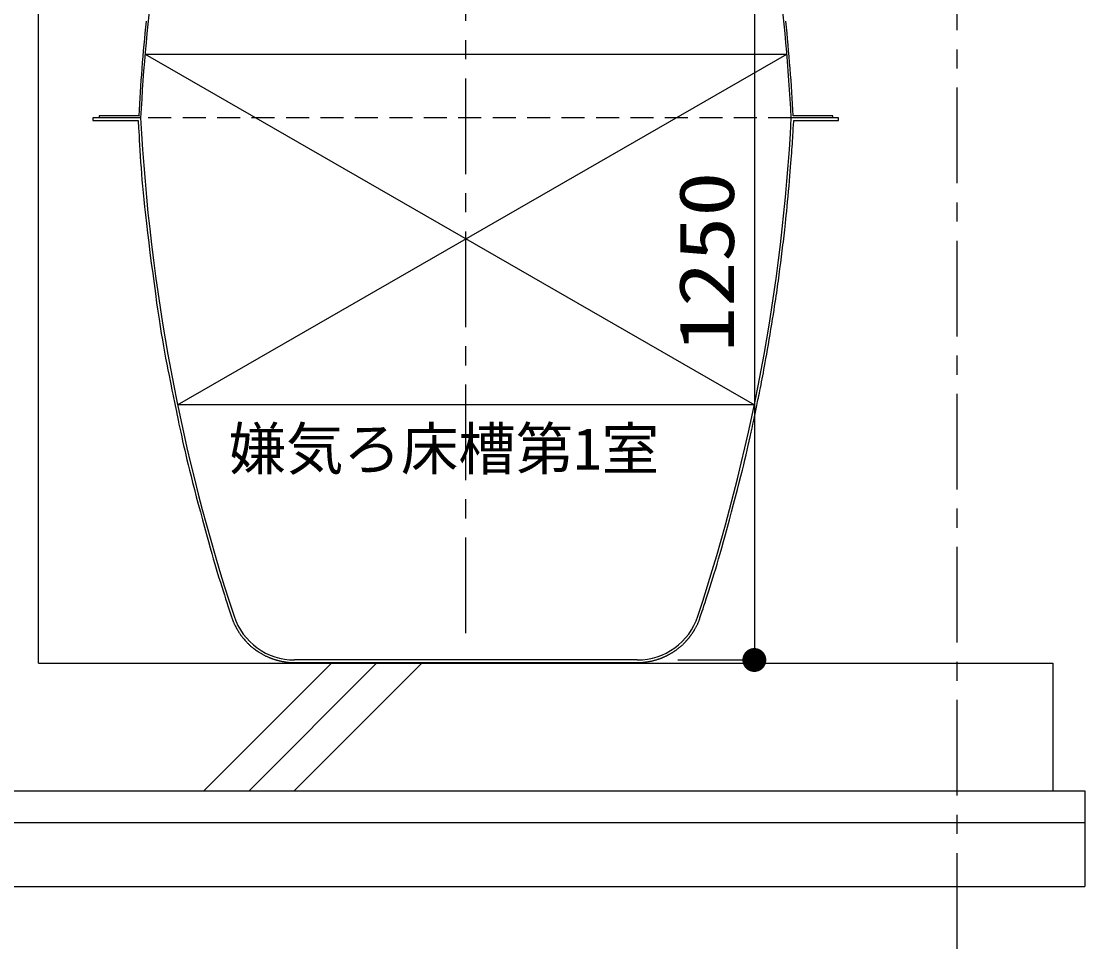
# Model space of a CAD drawing. Units: millimetres, scale not verified. Extents: x -24028 to 8910, y -6308 to 6308.
# Drawn here: x 1183 to 2850, y -3962 to -2508 of the extents above; entities that cross this region are included whole.
import ezdxf
from ezdxf.enums import TextEntityAlignment as Align

# ---------------------------------------------------------------- set-up
doc = ezdxf.new("R2010")
doc.units = ezdxf.units.MM
doc.header["$LTSCALE"] = 30
doc.linetypes.add('CHAIN1', pattern=[8, 5, -1, 1, -1])
doc.linetypes.add('DASHED1', pattern=[1.8, 1.2, -0.6])
for name, color, linetype, lineweight in [('0-4_08', 2, 'CHAIN1', 25), ('0-5_空気管', 3, 'Continuous', 25), ('0-C_機器', 2, 'Continuous', 25), ('0-E_00クル-フ-6寸法', 132, 'Continuous', 25)]:
    doc.layers.add(name, color=color, linetype=linetype, lineweight=lineweight)
doc.styles.add('ＭＳ ゴシック', font='')
doc.styles.get('ＭＳ ゴシック').set_extended_font_data('MS Gothic')

msp = doc.modelspace()

# ---------------------------------------------------------------- linework, layer by layer
at = {"layer": '0-4_08'}
msp.add_line((2650.38, -3962.24), (2650.38, -1463.17), dxfattribs=at)
at = {"layer": '0-4_08', "linetype": 'Continuous'}
msp.add_line((1210.38, -3514.53), (1210.38, -1834.54), dxfattribs=at)
at = {"layer": '0-5_空気管', "linetype": 'CHAIN1'}
msp.add_line((1880.37, -3467.68), (1880.37, -1634.54), dxfattribs=at)
at = {"layer": '0-5_空気管'}
for p, q in [((1377.29, -2559.54), (2383.46, -2559.54)), ((1377.29, -2559.54), (2332.44, -3109.53)), ((1428.32, -3109.53), (2383.46, -2559.54)), ((1295.37, -2659.53), (1295.37, -2663.54)), ((1370.37, -2659.53), (1295.37, -2659.53)), ((1305.37, -2656.34), (1305.37, -2659.53)), ((1367.34, -2656.34), (1305.37, -2656.34)), ((1370.37, -2659.53), (1370.37, -2656.34)), ((2464.42, -2659.53), (2390.38, -2659.53)), ((2455.38, -2656.34), (2393.41, -2656.34)), ((2393.7, -2672.28), (2394.17, -2663.54)), ((2394.17, -2663.54), (2464.42, -2663.54)), ((2455.38, -2659.53), (2455.38, -2656.34)), ((2464.42, -2663.54), (2464.42, -2659.53)), ((1420.81, -3092.97), (1424.43, -3110.48)), ((2332.44, -3109.53), (1428.32, -3109.53)), ((2149, -3509.54), (1611.75, -3509.54))]:
    msp.add_line(p, q, dxfattribs=at)
at = {"layer": '0-5_空気管', "linetype": 'DASHED1'}
msp.add_line((2390.38, -2659.53), (1370.38, -2659.53), dxfattribs=at)
at = {"layer": '0-5_空気管'}
for points in [[(1295.37, -2663.54), (1366.58, -2663.54), (1367.25, -2675.98)], [(1367.25, -2675.98), (1367.53, -2681.21), (1367.87, -2687.45), (1368.27, -2694.57), (1368.73, -2702.42), (1369.23, -2710.86), (1369.8, -2719.72), (1370.4, -2728.88), (1371.06, -2738.19), (1371.75, -2747.54), (1372.52, -2757.03), (1373.36, -2766.82), (1374.31, -2777.04), (1375.37, -2787.84), (1376.57, -2799.37), (1377.93, -2811.77), (1379.46, -2825.19), (1381.18, -2839.71), (1383.06, -2855.09), (1385.05, -2871.06), (1387.13, -2887.32), (1389.25, -2903.58), (1391.38, -2919.55), (1393.48, -2934.94), (1395.51, -2949.45), (1397.44, -2962.88), (1399.29, -2975.28), (1401.07, -2986.81), (1402.8, -2997.61), (1404.5, -3007.82), (1406.19, -3017.59), (1407.88, -3027.06), (1409.6, -3036.38), (1411.35, -3045.64), (1413.11, -3054.75), (1414.85, -3063.56), (1416.52, -3071.93), (1418.09, -3079.71), (1419.54, -3086.77), (1420.81, -3092.97)], [(2372.58, -2896.3), (2373.79, -2886.93), (2375, -2877.57), (2375.6, -2872.88), (2376.19, -2868.2), (2376.78, -2863.51), (2377.37, -2858.82), (2377.94, -2854.14), (2378.51, -2849.45), (2379.06, -2844.75), (2379.61, -2839.97), (2380.17, -2835.05), (2380.73, -2829.91), (2381.31, -2824.48), (2381.9, -2818.69), (2382.53, -2812.47), (2383.19, -2805.74), (2383.89, -2798.47), (2384.62, -2790.77), (2385.36, -2782.79), (2386.11, -2774.66), (2386.84, -2766.54), (2387.55, -2758.57), (2388.22, -2750.89), (2388.84, -2743.66), (2389.39, -2736.98), (2389.89, -2730.81), (2390.34, -2725.08), (2390.75, -2719.72), (2391.12, -2714.65), (2391.46, -2709.81), (2391.78, -2705.1), (2392.07, -2700.48), (2392.36, -2695.87), (2392.63, -2691.34), (2392.88, -2686.95), (2393.12, -2682.78), (2393.34, -2678.89), (2393.53, -2675.37), (2393.7, -2672.28)], [(2336.32, -3110.48), (2337.6, -3104.31), (2338.13, -3101.72), (2338.77, -3098.63), (2339.5, -3095.1), (2340.29, -3091.2), (2341.14, -3087.02), (2342.03, -3082.62), (2342.94, -3078.08), (2343.85, -3073.45), (2344.76, -3068.81), (2345.67, -3064.08), (2346.6, -3059.21), (2347.55, -3054.12), (2348.53, -3048.74), (2349.57, -3042.99), (2350.67, -3036.8), (2351.84, -3030.1), (2353.1, -3022.85), (2354.41, -3015.16), (2355.77, -3007.18), (2357.14, -2999.05), (2358.49, -2990.92), (2359.82, -2982.94), (2361.08, -2975.24), (2362.26, -2967.98), (2363.33, -2961.26), (2364.31, -2955.05), (2365.2, -2949.28), (2366.02, -2943.87), (2366.79, -2938.74), (2367.5, -2933.84), (2368.18, -2929.08), (2368.84, -2924.39), (2369.48, -2919.71), (2370.12, -2915.03), (2370.74, -2910.35), (2371.36, -2905.66), (2371.97, -2900.98), (2372.58, -2896.3)], [(1424.43, -3110.48), (1426.36, -3119.81), (1427.16, -3123.73), (1428.14, -3128.42), (1429.25, -3133.76), (1430.49, -3139.65), (1431.83, -3145.97), (1433.25, -3152.61), (1434.74, -3159.48), (1436.27, -3166.44), (1437.84, -3173.45), (1439.45, -3180.55), (1441.16, -3187.86), (1442.97, -3195.5), (1444.92, -3203.56), (1447.05, -3212.15), (1449.36, -3221.39), (1451.91, -3231.37), (1454.7, -3242.16), (1457.69, -3253.59), (1460.82, -3265.45), (1464.02, -3277.52), (1467.26, -3289.58), (1470.46, -3301.41), (1473.57, -3312.81), (1476.53, -3323.55), (1479.3, -3333.48), (1481.89, -3342.65), (1484.34, -3351.15), (1486.66, -3359.12), (1488.89, -3366.64), (1491.06, -3373.83), (1493.2, -3380.79), (1495.33, -3387.64), (1497.48, -3394.44), (1499.61, -3401.13), (1501.69, -3407.61), (1503.68, -3413.75), (1505.55, -3419.47), (1507.24, -3424.66)], [(2332.61, -3128.42), (2333.58, -3123.73), (2336.32, -3110.48)], [(2247.78, -3442.06), (2250.76, -3433.01), (2252.01, -3429.21), (2253.51, -3424.66), (2255.2, -3419.47), (2257.07, -3413.75), (2259.06, -3407.61), (2261.14, -3401.13), (2263.27, -3394.44), (2265.42, -3387.64), (2267.55, -3380.79), (2269.68, -3373.83), (2271.86, -3366.64), (2274.09, -3359.12), (2276.41, -3351.15), (2278.86, -3342.65), (2281.45, -3333.48), (2284.22, -3323.55), (2287.18, -3312.81), (2290.29, -3301.41), (2293.49, -3289.58), (2296.73, -3277.52), (2299.93, -3265.45), (2303.06, -3253.59), (2306.05, -3242.16), (2308.83, -3231.37), (2311.38, -3221.39), (2313.7, -3212.15), (2315.83, -3203.56), (2317.78, -3195.5), (2319.59, -3187.86), (2321.3, -3180.55), (2322.91, -3173.45), (2324.48, -3166.44), (2326.01, -3159.48), (2327.5, -3152.61), (2328.92, -3145.97), (2330.26, -3139.65), (2331.5, -3133.76), (2332.61, -3128.42)], [(1507.24, -3424.66), (1508.73, -3429.21), (1512.97, -3442.06)], [(1512.97, -3442.06), (1513.3, -3443.06), (1513.43, -3443.47), (1513.6, -3443.97), (1513.79, -3444.54), (1514, -3445.17), (1514.24, -3445.84), (1514.49, -3446.54), (1514.75, -3447.27), (1515.03, -3448), (1515.31, -3448.74), (1515.61, -3449.48), (1515.93, -3450.25), (1516.29, -3451.06), (1516.68, -3451.92), (1517.12, -3452.84), (1517.61, -3453.84), (1518.15, -3454.92), (1518.76, -3456.11), (1519.43, -3457.37), (1520.13, -3458.69), (1520.87, -3460.03), (1521.62, -3461.39), (1522.37, -3462.72), (1523.11, -3464.01), (1523.84, -3465.23), (1524.53, -3466.36), (1525.19, -3467.42), (1525.83, -3468.4), (1526.45, -3469.32), (1527.06, -3470.19), (1527.66, -3471.01), (1528.26, -3471.81), (1528.86, -3472.59), (1529.47, -3473.35), (1530.08, -3474.09), (1530.68, -3474.8), (1531.25, -3475.47), (1531.78, -3476.09), (1532.27, -3476.65)], [(2241.34, -3457.49), (2241.85, -3456.54), (2242.35, -3455.59), (2242.81, -3454.68), (2243.25, -3453.79), (2243.67, -3452.92), (2244.06, -3452.07), (2244.43, -3451.23), (2244.79, -3450.4), (2245.13, -3449.57), (2245.45, -3448.75), (2245.77, -3447.92), (2246.07, -3447.11), (2246.35, -3446.32), (2246.61, -3445.56), (2246.86, -3444.85), (2247.07, -3444.21), (2247.26, -3443.65), (2247.78, -3442.06)], [(2226.83, -3478.52), (2227.32, -3477.96), (2227.52, -3477.73), (2227.77, -3477.45), (2228.05, -3477.14), (2228.36, -3476.78), (2228.68, -3476.4), (2229.03, -3476), (2229.38, -3475.59), (2229.74, -3475.16), (2230.09, -3474.73), (2230.45, -3474.29), (2230.81, -3473.85), (2231.17, -3473.38), (2231.54, -3472.89), (2231.91, -3472.39), (2232.31, -3471.85), (2232.72, -3471.28), (2233.15, -3470.68), (2233.59, -3470.06), (2234.03, -3469.42), (2234.47, -3468.78), (2234.9, -3468.15), (2235.31, -3467.55), (2235.69, -3466.98), (2236.05, -3466.45), (2236.36, -3465.97), (2236.65, -3465.53), (2236.92, -3465.11), (2237.18, -3464.69), (2237.45, -3464.25), (2237.74, -3463.77), (2238.06, -3463.24), (2238.42, -3462.62), (2238.84, -3461.91), (2239.29, -3461.13), (2239.78, -3460.28), (2240.29, -3459.38), (2240.81, -3458.44), (2241.34, -3457.49)], [(1532.27, -3476.65), (1532.7, -3477.14), (1533.92, -3478.52)], [(1533.92, -3478.52), (1534.85, -3479.56), (1535.24, -3480), (1535.71, -3480.53), (1536.24, -3481.12), (1536.84, -3481.77), (1537.48, -3482.47), (1538.16, -3483.2), (1538.88, -3483.94), (1539.62, -3484.69), (1540.37, -3485.43), (1541.15, -3486.16), (1541.95, -3486.9), (1542.8, -3487.65), (1543.7, -3488.41), (1544.66, -3489.2), (1545.68, -3490.01), (1546.78, -3490.86), (1547.97, -3491.75), (1549.22, -3492.66), (1550.51, -3493.58), (1551.81, -3494.49), (1553.11, -3495.39), (1554.37, -3496.25), (1555.59, -3497.06), (1556.72, -3497.8), (1557.75, -3498.47), (1558.71, -3499.07), (1559.61, -3499.61), (1560.46, -3500.11), (1561.29, -3500.58), (1562.12, -3501.03), (1562.97, -3501.47), (1563.87, -3501.92), (1564.82, -3502.38), (1565.81, -3502.85), (1566.83, -3503.33), (1567.85, -3503.8), (1568.86, -3504.26), (1569.84, -3504.7)], [(2209.69, -3494.01), (2210.39, -3493.49), (2211.15, -3492.91), (2211.98, -3492.28), (2212.85, -3491.61), (2213.75, -3490.91), (2214.66, -3490.19), (2215.56, -3489.47), (2216.43, -3488.76), (2217.27, -3488.06), (2218.06, -3487.4), (2218.8, -3486.76), (2219.49, -3486.14), (2220.15, -3485.55), (2220.77, -3484.96), (2221.37, -3484.38), (2221.95, -3483.81), (2222.51, -3483.24), (2223.06, -3482.66), (2223.61, -3482.09), (2224.12, -3481.54), (2224.61, -3481), (2225.06, -3480.5), (2225.47, -3480.05), (2225.82, -3479.65), (2226.83, -3478.52)], [(2184.66, -3507.23), (2185.39, -3506.97), (2186.05, -3506.73), (2186.65, -3506.5), (2187.21, -3506.29), (2187.75, -3506.07), (2188.29, -3505.85), (2188.85, -3505.62), (2189.44, -3505.36), (2190.09, -3505.08), (2190.78, -3504.77), (2191.5, -3504.45), (2192.24, -3504.11), (2192.97, -3503.77), (2193.71, -3503.44), (2194.42, -3503.1), (2195.08, -3502.79), (2195.71, -3502.49), (2196.3, -3502.2), (2196.86, -3501.91), (2197.41, -3501.62), (2197.97, -3501.33), (2198.54, -3501.02), (2199.13, -3500.68), (2199.77, -3500.32), (2200.46, -3499.92), (2201.18, -3499.49), (2201.93, -3499.05), (2202.69, -3498.59), (2203.45, -3498.13), (2204.19, -3497.67), (2204.91, -3497.23), (2205.58, -3496.81), (2206.21, -3496.42), (2206.79, -3496.04), (2207.35, -3495.67), (2207.9, -3495.29), (2208.46, -3494.9), (2209.05, -3494.47), (2209.69, -3494.01)], [(1569.84, -3504.7), (1570.77, -3505.11), (1571.63, -3505.49), (1572.41, -3505.83), (1573.13, -3506.13), (1573.79, -3506.4), (1574.43, -3506.65), (1575.05, -3506.88), (1575.68, -3507.12), (1576.33, -3507.35), (1577.03, -3507.59), (1577.79, -3507.84), (1578.59, -3508.11), (1579.43, -3508.38), (1580.28, -3508.65), (1581.13, -3508.92), (1581.97, -3509.18), (1582.79, -3509.43), (1583.55, -3509.66), (1584.27, -3509.86), (1584.94, -3510.05), (1585.59, -3510.23), (1586.25, -3510.4), (1586.92, -3510.56), (1587.63, -3510.73), (1588.41, -3510.9), (1589.27, -3511.08), (1590.22, -3511.28), (1591.26, -3511.48), (1592.35, -3511.69), (1593.49, -3511.91), (1594.64, -3512.12), (1595.8, -3512.32), (1596.93, -3512.51), (1598.02, -3512.69), (1599.06, -3512.84), (1600.04, -3512.97), (1600.98, -3513.09), (1601.88, -3513.18), (1602.74, -3513.27)], [(1602.74, -3513.27), (1603.59, -3513.34), (1604.41, -3513.39), (1605.23, -3513.43), (1606.05, -3513.47), (1606.85, -3513.49), (1607.62, -3513.51), (1608.36, -3513.52), (1609.05, -3513.53), (1609.67, -3513.53), (1610.21, -3513.54)], [(1610.21, -3513.54), (2150.58, -3513.54), (2151.05, -3513.53), (2151.57, -3513.53), (2152.13, -3513.52), (2152.71, -3513.51), (2153.32, -3513.5), (2153.94, -3513.48), (2154.56, -3513.45), (2155.19, -3513.42), (2155.85, -3513.38), (2156.54, -3513.33), (2157.29, -3513.26), (2158.09, -3513.18), (2158.97, -3513.09), (2159.94, -3512.97), (2161, -3512.84), (2162.13, -3512.69), (2163.32, -3512.53), (2164.54, -3512.35), (2165.78, -3512.16), (2167, -3511.98), (2168.18, -3511.78), (2169.31, -3511.59), (2170.37, -3511.39), (2171.37, -3511.2), (2172.31, -3510.99), (2173.23, -3510.78), (2174.13, -3510.56), (2175.03, -3510.33), (2175.95, -3510.07), (2176.9, -3509.79), (2177.9, -3509.49), (2178.92, -3509.17), (2179.95, -3508.83), (2180.98, -3508.49), (2181.98, -3508.16), (2182.94, -3507.83), (2183.84, -3507.51), (2184.66, -3507.23)]]:
    msp.add_lwpolyline(points, dxfattribs=at)
for centre, radius, start, end in [((4366.26, -2816.54), 3000, 168.01242, 177), ((-605.51, -2816.54), 3000, 2.99998, 11.98755), ((4366.26, -2816.54), 3003.2, 174.10699, 176.94209), ((-605.51, -2816.54), 3003.2, 3.05789, 5.89299), ((4366.26, -2502.53), 3000, 183, 198.226), ((-605.51, -2502.53), 3000, 341.77399, 357), ((1611.75, -3409.54), 100, 198.226, 270), ((2149, -3409.54), 100, 270, 341.77399)]:
    msp.add_arc(centre, radius, start, end, dxfattribs=at)
at = {"layer": '0-C_機器'}
for p, q in [((1210.38, -3514.53), (2800.38, -3514.53)), ((1469.58, -3714.53), (1669.58, -3514.53)), ((1540.29, -3714.53), (1740.29, -3514.53)), ((1611, -3714.53), (1811, -3514.53)), ((2800.38, -3514.53), (2800.38, -3714.53)), ((910.37, -3714.53), (2850.38, -3714.53)), ((2850.38, -3714.53), (2850.38, -3864.54)), ((910.37, -3764.53), (2850.38, -3764.53)), ((910.37, -3864.54), (2850.38, -3864.54))]:
    msp.add_line(p, q, dxfattribs=at)
at = {"layer": '0-E_00クル-フ-6寸法', "color": 4}
for p in [(2332.44, -2259.54), (2212.44, -3509.54)]:
    msp.add_line(p, (2332.44, -3509.54), dxfattribs=at)
at = {"layer": '0-E_00クル-フ-6寸法'}
for points in [[(2332.44, -3509.54), (2315.47, -3501.55), (2316.6, -3499.49)], [(2332.44, -3509.54), (2316.6, -3499.49), (2317.99, -3497.58)], [(2332.44, -3509.54), (2317.99, -3497.58), (2319.6, -3495.87)], [(2332.44, -3509.54), (2319.6, -3495.87), (2321.41, -3494.37)], [(2332.44, -3509.54), (2321.41, -3494.37), (2323.4, -3493.11)], [(2332.44, -3509.54), (2323.4, -3493.11), (2325.53, -3492.1)], [(2332.44, -3509.54), (2325.53, -3492.1), (2327.77, -3491.38)], [(2332.44, -3509.54), (2327.77, -3491.38), (2330.09, -3490.93)], [(2332.44, -3509.54), (2330.09, -3490.93), (2332.44, -3490.79)], [(2332.44, -3509.54), (2332.44, -3490.79), (2334.79, -3490.93)], [(2332.44, -3509.54), (2334.79, -3490.93), (2337.1, -3491.38)], [(2332.44, -3509.54), (2337.1, -3491.38), (2339.34, -3492.1)], [(2332.44, -3509.54), (2339.34, -3492.1), (2341.47, -3493.11)], [(2332.44, -3509.54), (2341.47, -3493.11), (2343.46, -3494.37)], [(2332.44, -3509.54), (2343.46, -3494.37), (2345.27, -3495.87)], [(2332.44, -3509.54), (2345.27, -3495.87), (2346.88, -3497.58)], [(2332.44, -3509.54), (2346.88, -3497.58), (2348.27, -3499.49)], [(2332.44, -3509.54), (2348.27, -3499.49), (2349.4, -3501.55)], [(2332.44, -3509.54), (2313.72, -3508.36), (2314.02, -3506.02)], [(2332.44, -3509.54), (2313.72, -3510.71), (2313.72, -3508.36)], [(2332.44, -3509.54), (2314.02, -3513.05), (2313.72, -3510.71)], [(2332.44, -3509.54), (2314.02, -3506.02), (2314.6, -3503.74)], [(2332.44, -3509.54), (2314.6, -3515.33), (2314.02, -3513.05)], [(2332.44, -3509.54), (2314.6, -3503.74), (2315.47, -3501.55)], [(2332.44, -3509.54), (2315.47, -3517.52), (2314.6, -3515.33)], [(2332.44, -3509.54), (2316.6, -3519.58), (2315.47, -3517.52)], [(2332.44, -3509.54), (2317.99, -3521.49), (2316.6, -3519.58)], [(2332.44, -3509.54), (2319.6, -3523.2), (2317.99, -3521.49)], [(2332.44, -3509.54), (2321.41, -3524.71), (2319.6, -3523.2)], [(2332.44, -3509.54), (2323.4, -3525.97), (2321.41, -3524.71)], [(2332.44, -3509.54), (2325.53, -3526.97), (2323.4, -3525.97)], [(2332.44, -3509.54), (2327.77, -3527.7), (2325.53, -3526.97)], [(2332.44, -3509.54), (2330.09, -3528.14), (2327.77, -3527.7)], [(2332.44, -3509.54), (2332.44, -3528.29), (2330.09, -3528.14)], [(2332.44, -3509.54), (2349.4, -3501.55), (2350.27, -3503.74)], [(2332.44, -3509.54), (2350.27, -3503.74), (2350.85, -3506.02)], [(2332.44, -3509.54), (2350.85, -3506.02), (2351.15, -3508.36)], [(2332.44, -3509.54), (2351.15, -3508.36), (2351.15, -3510.71)], [(2332.44, -3509.54), (2334.79, -3528.14), (2332.44, -3528.29)], [(2332.44, -3509.54), (2337.1, -3527.7), (2334.79, -3528.14)], [(2332.44, -3509.54), (2339.34, -3526.97), (2337.1, -3527.7)], [(2332.44, -3509.54), (2341.47, -3525.97), (2339.34, -3526.97)], [(2332.44, -3509.54), (2343.46, -3524.71), (2341.47, -3525.97)], [(2332.44, -3509.54), (2345.27, -3523.2), (2343.46, -3524.71)], [(2332.44, -3509.54), (2346.88, -3521.49), (2345.27, -3523.2)], [(2332.44, -3509.54), (2348.27, -3519.58), (2346.88, -3521.49)], [(2332.44, -3509.54), (2349.4, -3517.52), (2348.27, -3519.58)], [(2332.44, -3509.54), (2350.27, -3515.33), (2349.4, -3517.52)], [(2332.44, -3509.54), (2350.85, -3513.05), (2350.27, -3515.33)], [(2332.44, -3509.54), (2351.15, -3510.71), (2350.85, -3513.05)]]:
    msp.add_solid(points, dxfattribs=at)

# ---------------------------------------------------------------- texts
at = {"layer": '0-5_空気管', "color": 4, "style": 'ＭＳ ゴシック'}
msp.add_text('嫌気ろ床槽第1室', height=65.98, dxfattribs=at).set_placement((1508.42, -3231.16), align=Align.BOTTOM_LEFT)
at = {"layer": '0-E_00クル-フ-6寸法', "color": 3, "style": 'ＭＳ ゴシック', "width": 1.2}
msp.add_text('1250', height=86.66, rotation=90, dxfattribs=at).set_placement((2326.59, -3026.82), align=Align.BOTTOM_LEFT)

doc.saveas('drawing.dxf')
